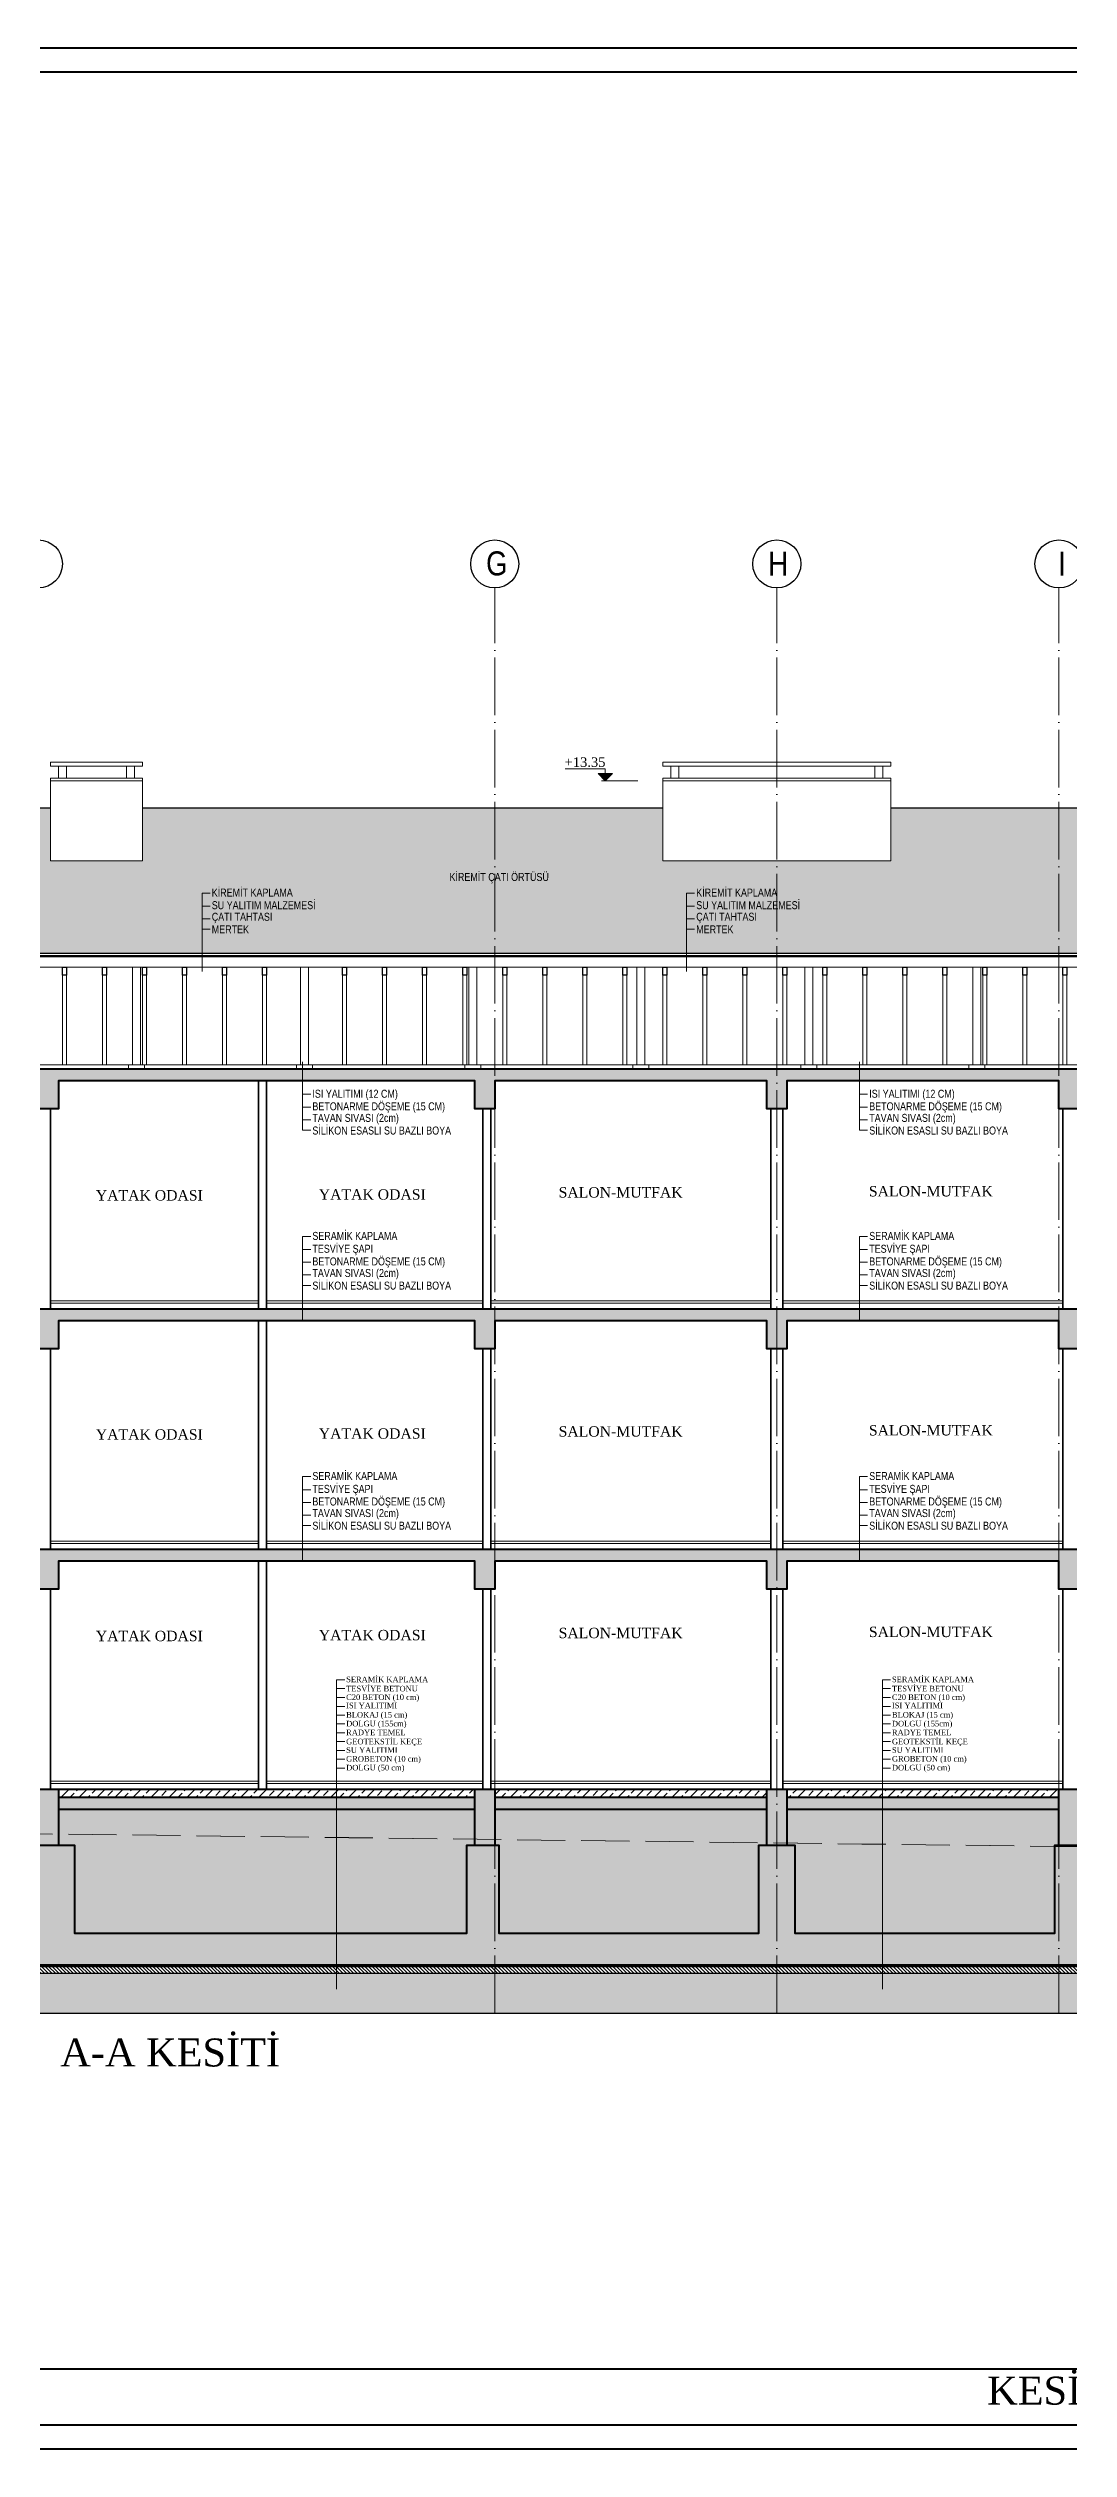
# Model space of a CAD drawing. Header units: millimetres. Extents: x 11587 to 81192, y -36083 to -25300.
# Drawn here: x 51434 to 52709, y -28300 to -25300 of the extents above; entities that cross this region are included whole.
import ezdxf

# ---------------------------------------------------------------- set-up
doc = ezdxf.new("R2010")
doc.units = ezdxf.units.MM
doc.linetypes.add('AKS', pattern=[30, 24, -3, 0, -3])
doc.linetypes.add('IZDUSUM1', pattern=[20, 7.5, -5, 7.5, 0])
for name, color, linetype, lineweight in [('rtm-aks balon', 20, 'Continuous', 25), ('rtm-aks balon yazı', 7, 'Continuous', 20), ('rtm-aks yeni', 7, 'AKS', 20), ('rtm-antet yazı-03', 233, 'Continuous', 30), ('rtm-antet-02', 140, 'Continuous', 40), ('rtm-beton', 102, 'Continuous', 25), ('rtm-cephe-03', 241, 'Continuous', 30), ('rtm-cephe-04', 33, 'Continuous', 25), ('rtm-duv tugla', 22, 'Continuous', 35), ('rtm-izdusum-üst kalın', 211, 'IZDUSUM1', 15), ('rtm-kesit katmanı-04', 33, 'Continuous', 25), ('rtm-kesit katmanı-05', 153, 'Continuous', 20), ('rtm-kesit katmanı-06', 136, 'Continuous', 15), ('rtm-kesit katmanı-07', 244, 'Continuous', 9), ('rtm-kplm dos-seramik', 13, 'Continuous', 9), ('rtm-mhl-yazı-adı', 150, 'Continuous', 30), ('rtm-mhl-yazı-malzeme', 253, 'Continuous', 13), ('rtm-olcu-iç 01', 7, 'Continuous', 20), ('rtm-sembol kot yazı', 7, 'Continuous', 20), ('rtm-sembol malzeme cizgisi', 242, 'Continuous', 20), ('rtm-symbol lvl', 242, 'Continuous', 20), ('rtm-tarama-betonarme', 51, 'Continuous', 15), ('rtm-tarama-cakil', 8, 'Continuous', 5), ('rtm-tas_betonarme', 50, 'Continuous', 40)]:
    doc.layers.add(name, color=color, linetype=linetype, lineweight=lineweight)
doc.layers.add('Tarama', color=7, linetype='Continuous')
doc.styles.add('A', font='times.ttf', dxfattribs={"height": 20})
doc.styles.add('AKSYAZI', font='ARIALN.TTF')
doc.styles.add('ARIAL', font='times.ttf')
doc.styles.get("Standard").update_dxf_attribs({"font": 'arial.ttf'})
doc.styles.add('VAZ-OLCU', font='times.ttf', dxfattribs={"height": 60})
pattern_1 = [(45, (63294.627, 13305.797), (-11.22532, 11.22532), []), (45, (63305.852, 13305.797), (-11.22532, 11.22532), [7.9375, -3.96875])]
pattern_2 = [(45, (16867.01, -6996.657), (-11.22532, 11.22532), []), (45, (16878.235, -6996.657), (-11.22532, 11.22532), [7.9375, -3.96875])]

msp = doc.modelspace()

# ---------------------------------------------------------------- hatches: boundary and pattern name
at = {"layer": 'rtm-cephe-04'}
h = msp.add_hatch(dxfattribs=at)
h.set_pattern_fill('AR-RSHKE', color=256, scale=0.15, style=0)
h.set_pattern_definition([(0, (6000, -2946.85), (97.155, 45.72), [22.86, -19.05, 26.67, -11.43, 34.29, -15.24]), (0, (6022.86, -2944.947), (97.155, 45.72), [19.05, -72.39, 15.24, -22.86]), (0, (6068.58, -2949.71), (97.155, 45.72), [11.43, -118.11]), (90, (6000, -2946.852), (-32.385, 45.72), [43.815, -139.065]), (90, (6022.86, -2946.852), (-32.385, 45.72), [42.8625, -140.0175]), (90, (6041.91, -2946.852), (-32.385, 45.72), [40.005, -142.875]), (90, (6068.58, -2949.71), (-32.385, 45.72), [43.815, -139.065]), (90, (6080.01, -2949.71), (-32.385, 45.72), [43.815, -139.065]), (90, (6114.3, -2946.852), (-32.385, 45.72), [41.91, -140.97])])
h.paths.add_polyline_path([(50289.09, -26249.14), (50289.09, -26315.03), (50209.09, -26315.03), (50209.09, -26249.14), (50071.59, -26249.14), (49616.97, -26430.99), (53891.22, -26430.99), (53436.59, -26249.14), (53299.09, -26249.14), (53299.09, -26315.03), (53219.09, -26315.03), (53219.09, -26249.14), (52486.59, -26249.14), (52486.59, -26315.03), (52201.59, -26315.03), (52201.59, -26249.14), (51551.59, -26249.14), (51551.59, -26315.03), (51436.59, -26315.03), (51436.59, -26249.14), (51156.59, -26249.14), (51156.59, -26315.03), (51016.59, -26315.03), (51016.59, -26249.14)])
at = {"layer": 'rtm-olcu-iç 01'}
h = msp.add_hatch(dxfattribs=at)
h.set_pattern_fill('AR-CONC', color=256, scale=0.2, style=0)
h.set_pattern_definition([(50, (-427787.035, -4533345.17), (36.4369338, -3.1878171), [3.81, -41.91]), (355, (-427787.035, -4533345.17), (-7.0486843, 38.21136905), [3.048, -33.52811683]), (100.4514447, (-427783.998, -4533345.435), (29.38824942, 35.02355038), [3.23800176, -35.61804892]), (46.1842, (-427787.035, -4533335.01), (54.2158082, -8.4084656), [5.715, -62.865]), (96.6355576, (-427782.517, -4533335.71), (47.4808268, 49.4852249), [4.8570046, -53.4271216]), (351.1841512, (-427787.035, -4533335.01), (47.4808268, 49.4852249), [4.5719934, -50.2919464]), (21, (-427781.955, -4533337.55), (30.32287825, -20.45303964), [3.81, -41.91]), (326, (-427781.955, -4533337.55), (12.36040567, 36.83759322), [3.048, -33.528]), (71.451445, (-427779.428, -4533339.254), (42.68328386, 16.38455378), [3.23800176, -35.61798752]), (37.5, (-427787.035, -4533345.17), (0.61772065, 16.911007775), [0, -33.1216, 0, -34.036, 0, -33.655]), (7.5, (-427787.035, -4533345.17), (13.3639325, 20.036114964), [0, -19.4056, 0, -32.3596, 0, -12.827]), (327.5, (-427798.363, -4533345.17), (27.118119033, -1.1457488), [0, -12.7, 0, -39.624, 0, -52.578]), (317.5, (-427803.443, -4533345.17), (29.62583628, 5.08529821), [0, -16.51, 0, -26.3144, 0, -37.338])])
h.paths.add_polyline_path([(49256.59, -27755.03), (54251.62, -27755.03), (54251.62, -27705.03), (49256.59, -27705.03)])
at = {"layer": 'rtm-symbol lvl'}
msp.add_hatch(color=256, dxfattribs=at).paths.add_polyline_path([(52138.63, -26206.19), (52129.79, -26215.03), (52120.95, -26206.19)])
msp.add_hatch(color=256, dxfattribs=at).paths.add_polyline_path([(52138.63, -26206.19), (52129.79, -26215.03), (52120.95, -26206.19)])
at = {"layer": 'rtm-tarama-betonarme', "ltscale": 1.5}
h = msp.add_hatch(dxfattribs=at)
h.set_pattern_fill('ANSI33', color=256, scale=2.5, style=0)
h.set_pattern_definition(pattern_1)
h.paths.add_polyline_path([(51446.59, -26590.03), (51966.59, -26590.03), (51966.59, -26625.03), (51991.59, -26625.03), (51991.59, -26590.03), (52331.59, -26590.03), (52331.59, -26625.03), (52356.59, -26625.03), (52356.59, -26590.03), (52696.59, -26590.03), (52696.59, -26625.03), (52721.59, -26625.03), (52721.59, -26590.03), (53246.59, -26590.03), (53246.59, -26625.03), (53271.59, -26625.03), (53271.59, -26590.03), (53796.59, -26590.03), (53796.59, -26625.03), (53821.59, -26625.03), (53821.59, -26590.03), (54156.59, -26590.03), (54156.59, -26625.03), (54181.59, -26625.03), (54181.59, -26590.03), (54261.59, -26590.03), (54261.59, -26575.03), (49246.59, -26575.03), (49246.59, -26590.03), (49326.59, -26590.03), (49326.59, -26625.03), (49351.59, -26625.03), (49351.59, -26590.03), (49686.59, -26590.03), (49686.59, -26625.03), (49711.59, -26625.03), (49711.59, -26590.03), (50236.59, -26590.03), (50236.59, -26625.03), (50261.59, -26625.03), (50261.59, -26590.03), (50786.59, -26590.03), (50786.59, -26625.03), (50811.59, -26625.03), (50811.59, -26590.03), (51146.59, -26590.03), (51146.59, -26625.03), (51171.59, -26625.03), (51171.59, -26590.03), (51421.59, -26590.03), (51421.59, -26625.03), (51446.59, -26625.03)])
h = msp.add_hatch(dxfattribs=at)
h.set_pattern_fill('ANSI33', color=256, scale=2.5, style=0)
h.set_pattern_definition(pattern_1)
h.paths.add_polyline_path([(52331.59, -26925.03), (52356.59, -26925.03), (52356.59, -26890.03), (52696.59, -26890.03), (52696.59, -26925.03), (52721.59, -26925.03), (52721.59, -26890.03), (53246.59, -26890.03), (53246.59, -26925.03), (53271.59, -26925.03), (53271.59, -26890.03), (53796.59, -26890.03), (53796.59, -26925.03), (53821.59, -26925.03), (53821.59, -26890.03), (54156.59, -26890.03), (54156.59, -26925.03), (54181.59, -26925.03), (54181.59, -26875.03), (51421.59, -26875.03), (51421.59, -26925.03), (51446.59, -26925.03), (51446.59, -26890.03), (51966.59, -26890.03), (51966.59, -26925.03), (51991.59, -26925.03), (51991.59, -26890.03), (52331.59, -26890.03)])
h = msp.add_hatch(dxfattribs=at)
h.set_pattern_fill('ANSI33', color=256, scale=2.5, style=0)
h.set_pattern_definition(pattern_1)
h.paths.add_polyline_path([(52331.59, -27225.03), (52356.59, -27225.03), (52356.59, -27190.03), (52696.59, -27190.03), (52696.59, -27225.03), (52721.59, -27225.03), (52721.59, -27190.03), (53246.59, -27190.03), (53246.59, -27225.03), (53271.59, -27225.03), (53271.59, -27190.03), (53796.59, -27190.03), (53796.59, -27225.03), (53821.59, -27225.03), (53821.59, -27190.03), (54156.59, -27190.03), (54156.59, -27225.03), (54181.59, -27225.03), (54181.59, -27175.03), (51421.59, -27175.03), (51421.59, -27225.03), (51446.59, -27225.03), (51446.59, -27190.03), (51966.59, -27190.03), (51966.59, -27225.03), (51991.59, -27225.03), (51991.59, -27190.03), (52331.59, -27190.03)])
h = msp.add_hatch(dxfattribs=at)
h.set_pattern_fill('ANSI33', color=256, scale=2.5, style=0)
h.set_pattern_definition([(45, (16867.01, -6966.657), (-11.22532, 11.22532), []), (45, (16878.235, -6966.657), (-11.22532, 11.22532), [7.9375, -3.96875])])
h.paths.add_polyline_path([(51446.59, -27475.03), (51421.59, -27475.03), (51421.59, -27545.03), (51446.59, -27545.03)])
h.paths.add_polyline_path([(51966.59, -27545.03), (51991.59, -27545.03), (51991.59, -27475.03), (51966.59, -27475.03)])
h.paths.add_polyline_path([(52331.59, -27545.03), (52356.59, -27545.03), (52356.59, -27475.03), (52331.59, -27475.03)])
h.paths.add_polyline_path([(52696.59, -27545.03), (52721.59, -27545.03), (52721.59, -27475.03), (52696.59, -27475.03)])
h.paths.add_polyline_path([(53271.59, -27475.03), (53246.59, -27475.03), (53246.59, -27545.03), (53271.59, -27545.03)])
h.paths.add_polyline_path([(53821.59, -27475.03), (53796.59, -27475.03), (53796.59, -27545.03), (53821.59, -27545.03)])
h.paths.add_polyline_path([(54181.59, -27475.03), (54156.59, -27475.03), (54156.59, -27545.03), (54181.59, -27545.03)])
h = msp.add_hatch(dxfattribs=at)
h.set_pattern_fill('ANSI33', color=256, scale=2.5, style=0)
h.set_pattern_definition(pattern_2)
h.paths.add_polyline_path([(51991.59, -27475.03), (51991.59, -27485.03), (52331.59, -27485.03), (52331.59, -27475.03)])
h.paths.add_polyline_path([(51966.59, -27485.03), (51966.59, -27475.03), (51446.59, -27475.03), (51446.59, -27485.03)])
h = msp.add_hatch(dxfattribs=at)
h.set_pattern_fill('ANSI33', color=256, scale=2.5, style=0)
h.set_pattern_definition(pattern_2)
h.paths.add_polyline_path([(53246.59, -27485.03), (53246.59, -27475.03), (52721.59, -27475.03), (52721.59, -27485.03)])
h.paths.add_polyline_path([(52696.59, -27485.03), (52696.59, -27475.03), (52356.59, -27475.03), (52356.59, -27485.03)])
h = msp.add_hatch(dxfattribs=at)
h.set_pattern_fill('ANSI33', color=256, scale=2.5, style=0)
h.set_pattern_definition(pattern_1)
h.paths.add_polyline_path([(51421.59, -27655.03), (51171.59, -27655.03), (51171.59, -27545.03), (51126.59, -27545.03), (51126.59, -27655.03), (50816.59, -27655.03), (50816.59, -27545.03), (50776.59, -27545.03), (50776.59, -27655.03), (50269.09, -27655.03), (50269.09, -27545.03), (50229.09, -27545.03), (50229.09, -27655.03), (49731.59, -27655.03), (49731.59, -27545.03), (49686.59, -27545.03), (49686.59, -27655.03), (49371.59, -27655.03), (49371.59, -27545.03), (49326.59, -27545.03), (49326.59, -27655.03), (49296.59, -27655.03), (49296.59, -27695.03), (54211.59, -27695.03), (54211.59, -27655.03), (54181.59, -27655.03), (54181.59, -27545.03), (54136.59, -27545.03), (54136.59, -27655.03), (53821.59, -27655.03), (53821.59, -27545.03), (53776.59, -27545.03), (53776.59, -27655.03), (53279.09, -27655.03), (53279.09, -27545.03), (53239.09, -27545.03), (53239.09, -27655.03), (52731.59, -27655.03), (52731.59, -27545.03), (52691.59, -27545.03), (52691.59, -27655.03), (52366.59, -27655.03), (52366.59, -27545.03), (52321.59, -27545.03), (52321.59, -27655.03), (51996.59, -27655.03), (51996.59, -27545.03), (51956.59, -27545.03), (51956.59, -27655.03), (51466.59, -27655.03), (51466.59, -27545.03), (51421.59, -27545.03)])
at = {"layer": 'rtm-tarama-cakil'}
h = msp.add_hatch(dxfattribs=at)
h.set_pattern_fill('AR-CONC', color=256, scale=0.1, style=0)
h.set_pattern_definition([(50, (16867.01, -6996.657), (18.218467, -1.5939086), [1.905, -20.955]), (355, (16867.01, -6996.657), (-3.524342, 19.1056845), [1.524, -16.7640584]), (100.451445, (16868.528, -6996.79), (14.694125, 17.511775), [1.619001, -17.8090245]), (46.1842, (16867.01, -6991.577), (27.107904, -4.204233), [2.8575, -31.4325]), (96.63556, (16869.27, -6991.927), (23.740413, 24.742612), [2.428502, -26.71356]), (351.18415, (16867.01, -6991.577), (23.740413, 24.742612), [2.285997, -25.145973]), (21, (16869.55, -6992.847), (15.161439, -10.22652), [1.905, -20.955]), (326, (16869.55, -6992.847), (6.180203, 18.418797), [1.524, -16.764]), (71.451445, (16870.814, -6993.699), (21.341642, 8.192277), [1.619001, -17.808994]), (37.5, (16867.01, -6996.6566), (0.3088603, 8.4555039), [0, -16.5608, 0, -17.018, 0, -16.8275]), (7.5, (16867.01, -6996.657), (6.6819663, 10.0180575), [0, -9.7028, 0, -16.1798, 0, -6.4135]), (327.5, (16861.346, -6996.6566), (13.5590595, -0.5728744), [0, -6.35, 0, -19.812, 0, -26.289]), (317.5, (16858.806, -6996.657), (14.812918, 2.542649), [0, -8.255, 0, -13.1572, 0, -18.669])])
h.paths.add_polyline_path([(51966.59, -27500.03), (51966.59, -27485.03), (51446.59, -27485.03), (51446.59, -27500.03)])
h.paths.add_polyline_path([(52331.59, -27500.03), (52331.59, -27485.03), (51991.59, -27485.03), (51991.59, -27500.03)])
h.paths.add_polyline_path([(52356.59, -27485.03), (52356.59, -27500.03), (52696.59, -27500.03), (52696.59, -27485.03)])
h.paths.add_polyline_path([(53246.59, -27500.03), (53246.59, -27485.03), (52721.59, -27485.03), (52721.59, -27500.03)])
h.paths.add_polyline_path([(53796.59, -27500.03), (53796.59, -27485.03), (53271.59, -27485.03), (53271.59, -27500.03)])
h.paths.add_polyline_path([(54156.59, -27500.03), (54156.59, -27485.03), (53821.59, -27485.03), (53821.59, -27500.03)])
h = msp.add_hatch(dxfattribs=at)
h.set_pattern_fill('HEX', color=256, scale=2, style=0)
h.set_pattern_definition([(0, (16867.01, -6996.657), (0, 10.9985226), [6.35, -12.7]), (120, (16867.01, -6996.657), (-9.525, -5.4992613), [6.35, -12.7]), (60, (16873.36, -6996.657), (-9.525, 5.4992613), [6.35, -12.7])])
h.paths.add_polyline_path([(51446.59, -27500.03), (51446.59, -27545.03), (51466.59, -27545.03), (51466.59, -27655.03), (51956.59, -27655.03), (51956.59, -27545.03), (51966.59, -27545.03), (51966.59, -27500.03)])
h.paths.add_polyline_path([(51991.59, -27500.03), (51991.59, -27545.03), (51996.59, -27545.03), (51996.59, -27655.03), (52321.59, -27655.03), (52321.59, -27545.03), (52331.59, -27545.03), (52331.59, -27500.03)])
h.paths.add_polyline_path([(52691.59, -27655.03), (52691.59, -27545.03), (52696.59, -27545.03), (52696.59, -27500.03), (52356.59, -27500.03), (52356.59, -27545.03), (52366.59, -27545.03), (52366.59, -27655.03)])
h.paths.add_polyline_path([(53239.09, -27655.03), (53239.09, -27545.03), (53246.59, -27545.03), (53246.59, -27500.03), (52721.59, -27500.03), (52721.59, -27545.03), (52731.59, -27545.03), (52731.59, -27655.03)])
h.paths.add_polyline_path([(53271.59, -27500.03), (53271.59, -27545.03), (53279.09, -27545.03), (53279.09, -27655.03), (53776.59, -27655.03), (53776.59, -27545.03), (53796.59, -27545.03), (53796.59, -27500.03)])
h.paths.add_polyline_path([(54136.59, -27655.03), (54136.59, -27545.03), (54156.59, -27545.03), (54156.59, -27500.03), (53821.59, -27500.03), (53821.59, -27545.03), (53821.59, -27655.03)])
at = {"layer": 'Tarama'}
h = msp.add_hatch(dxfattribs=at)
h.set_pattern_fill('ANSI31', color=256, angle=90, style=0)
h.set_pattern_definition([(135, (-503844.1515, -4541602.1407), (-2.2450640303, -2.2450640303), [])])
h.paths.add_polyline_path([(49256.59, -27697.03), (49256.59, -27705.03), (54251.6, -27705.03), (54251.6, -27697.03)])

# ---------------------------------------------------------------- linework, layer by layer
at = {"layer": 'rtm-aks balon'}
for centre in [(51421.59, -25944.16), (51991.59, -25944.16), (52344.09, -25944.16), (52696.59, -25944.16)]:
    msp.add_circle(centre, 30, dxfattribs=at)
at = {"layer": 'rtm-aks yeni', "ltscale": 3}
for p, q in [((51991.59, -27755.03), (51991.59, -25974.16)), ((52344.09, -27755.03), (52344.09, -25974.16)), ((52696.59, -27755.03), (52696.59, -25974.16))]:
    msp.add_line(p, q, dxfattribs=at)
at = {"layer": 'rtm-antet-02'}
for points in [[(48726.59, -25299.55), (48726.59, -28299.55), (57226.59, -28299.55), (57226.59, -25299.55), (48726.59, -25299.55)], [(48756.59, -28199.55), (57196.59, -28199.55)]]:
    msp.add_lwpolyline(points, dxfattribs=at)
msp.add_lwpolyline([(48756.59, -25329.55), (48756.59, -28269.55), (57196.59, -28269.55), (57196.59, -25329.55)], close=True, dxfattribs=at)
at = {"layer": 'rtm-beton'}
msp.add_line((54251.6, -27697.03), (49256.59, -27697.03), dxfattribs=at)
for points in [[(49256.59, -27697.03), (49256.59, -27755.03), (54251.62, -27755.03), (54251.6, -27705.03)], [(49256.59, -27705.03), (54251.6, -27705.03)]]:
    msp.add_lwpolyline(points, dxfattribs=at)
at = {"layer": 'rtm-cephe-03'}
for points in [[(51156.59, -26249.14), (51436.59, -26249.14)], [(51551.59, -26249.14), (52201.59, -26249.14)], [(52486.59, -26249.14), (53219.09, -26249.14)]]:
    msp.add_lwpolyline(points, dxfattribs=at)
at = {"layer": 'rtm-duv tugla'}
for points in [[(51696.59, -26590.03), (51696.59, -26875.03)], [(51706.59, -26590.03), (51706.59, -26875.03)], [(51436.59, -26625.03), (51436.59, -26875.03)], [(51976.59, -26625.03), (51976.59, -26875.03)], [(51986.59, -26625.03), (51986.59, -26875.03)], [(52336.59, -26625.03), (52336.59, -26875.03)], [(52351.59, -26625.03), (52351.59, -26875.03)], [(52701.59, -26625.03), (52701.59, -26875.03)], [(51696.59, -26890.03), (51696.59, -27175.03)], [(51706.59, -26890.03), (51706.59, -27175.03)], [(51436.59, -26925.03), (51436.59, -27175.03)], [(51976.59, -26925.03), (51976.59, -27175.03)], [(51986.59, -26925.03), (51986.59, -27175.03)], [(52336.59, -26925.03), (52336.59, -27175.03)], [(52351.59, -26925.03), (52351.59, -27175.03)], [(52701.59, -26925.03), (52701.59, -27175.03)], [(51696.59, -27190.03), (51696.59, -27475.03)], [(51706.59, -27190.03), (51706.59, -27475.03)], [(51436.59, -27225.03), (51436.59, -27475.03)], [(51976.59, -27225.03), (51976.59, -27475.03)], [(51986.59, -27225.03), (51986.59, -27475.03)], [(52336.59, -27225.03), (52336.59, -27475.03)], [(52351.59, -27225.03), (52351.59, -27475.03)], [(52701.59, -27225.03), (52701.59, -27475.03)]]:
    msp.add_lwpolyline(points, dxfattribs=at)
at = {"layer": 'rtm-izdusum-üst kalın', "ltscale": 4}
msp.add_lwpolyline([(49326.59, -27505.03), (54181.59, -27565.03)], dxfattribs=at)
at = {"layer": 'rtm-kesit katmanı-04'}
for points in [[(53904, -26433.99), (49604.19, -26433.99)], [(53901.88, -26430.99), (49606.31, -26430.99)], [(51451.59, -26448.03), (51456.59, -26448.03), (51456.59, -26458.03), (51451.59, -26458.03), (51451.59, -26448.03)], [(51501.59, -26448.03), (51506.59, -26448.03), (51506.59, -26458.03), (51501.59, -26458.03), (51501.59, -26448.03)], [(51551.59, -26448.03), (51556.59, -26448.03), (51556.59, -26458.03), (51551.59, -26458.03), (51551.59, -26448.03)], [(51601.59, -26448.03), (51606.59, -26448.03), (51606.59, -26458.03), (51601.59, -26458.03), (51601.59, -26448.03)], [(51651.59, -26448.03), (51656.59, -26448.03), (51656.59, -26458.03), (51651.59, -26458.03), (51651.59, -26448.03)], [(51701.59, -26448.03), (51706.59, -26448.03), (51706.59, -26458.03), (51701.59, -26458.03), (51701.59, -26448.03)], [(51801.59, -26448.03), (51806.59, -26448.03), (51806.59, -26458.03), (51801.59, -26458.03), (51801.59, -26448.03)], [(51851.59, -26448.03), (51856.59, -26448.03), (51856.59, -26458.03), (51851.59, -26458.03), (51851.59, -26448.03)], [(51901.59, -26448.03), (51906.59, -26448.03), (51906.59, -26458.03), (51901.59, -26458.03), (51901.59, -26448.03)], [(51951.59, -26448.03), (51956.59, -26448.03), (51956.59, -26458.03), (51951.59, -26458.03), (51951.59, -26448.03)], [(52001.59, -26448.03), (52006.59, -26448.03), (52006.59, -26458.03), (52001.59, -26458.03), (52001.59, -26448.03)], [(52051.59, -26448.03), (52056.59, -26448.03), (52056.59, -26458.03), (52051.59, -26458.03), (52051.59, -26448.03)], [(52101.59, -26448.03), (52106.59, -26448.03), (52106.59, -26458.03), (52101.59, -26458.03), (52101.59, -26448.03)], [(52151.59, -26448.03), (52156.59, -26448.03), (52156.59, -26458.03), (52151.59, -26458.03), (52151.59, -26448.03)], [(52201.59, -26448.03), (52206.59, -26448.03), (52206.59, -26458.03), (52201.59, -26458.03), (52201.59, -26448.03)], [(52251.59, -26448.03), (52256.59, -26448.03), (52256.59, -26458.03), (52251.59, -26458.03), (52251.59, -26448.03)], [(52301.59, -26448.03), (52306.59, -26448.03), (52306.59, -26458.03), (52301.59, -26458.03), (52301.59, -26448.03)], [(52351.59, -26448.03), (52356.59, -26448.03), (52356.59, -26458.03), (52351.59, -26458.03), (52351.59, -26448.03)], [(52401.59, -26448.03), (52406.59, -26448.03), (52406.59, -26458.03), (52401.59, -26458.03), (52401.59, -26448.03)], [(52451.59, -26448.03), (52456.59, -26448.03), (52456.59, -26458.03), (52451.59, -26458.03), (52451.59, -26448.03)], [(52501.59, -26448.03), (52506.59, -26448.03), (52506.59, -26458.03), (52501.59, -26458.03), (52501.59, -26448.03)], [(52551.59, -26448.03), (52556.59, -26448.03), (52556.59, -26458.03), (52551.59, -26458.03), (52551.59, -26448.03)], [(52601.59, -26448.03), (52606.59, -26448.03), (52606.59, -26458.03), (52601.59, -26458.03), (52601.59, -26448.03)], [(52651.59, -26448.03), (52656.59, -26448.03), (52656.59, -26458.03), (52651.59, -26458.03), (52651.59, -26448.03)], [(52701.59, -26448.03), (52706.59, -26448.03), (52706.59, -26458.03), (52701.59, -26458.03), (52701.59, -26448.03)]]:
    msp.add_lwpolyline(points, dxfattribs=at)
at = {"layer": 'rtm-kesit katmanı-05'}
for p, q in [((51539.09, -26570.03), (51539.09, -26448.03)), ((51549.09, -26570.03), (51549.09, -26448.03)), ((51749.09, -26570.03), (51749.09, -26448.03)), ((51759.09, -26570.03), (51759.09, -26448.03)), ((51959.09, -26570.03), (51959.09, -26448.03)), ((51969.09, -26570.03), (51969.09, -26448.03)), ((52169.09, -26570.03), (52169.09, -26448.03)), ((52179.09, -26570.03), (52179.09, -26448.03)), ((52379.09, -26570.03), (52379.09, -26448.03)), ((52389.09, -26570.03), (52389.09, -26448.03)), ((52589.09, -26570.03), (52589.09, -26448.03)), ((52599.09, -26570.03), (52599.09, -26448.03))]:
    msp.add_line(p, q, dxfattribs=at)
for points in [[(51436.59, -26192.03), (51551.59, -26192.03)], [(51436.59, -26197.03), (51436.59, -26192.03)], [(51436.59, -26197.03), (51551.59, -26197.03)], [(51436.59, -26212.03), (51436.59, -26315.03)], [(51551.59, -26212.03), (51436.59, -26212.03)], [(51551.59, -26215.03), (51436.59, -26215.03)], [(51446.59, -26212.03), (51446.59, -26197.03)], [(51456.59, -26212.03), (51456.59, -26197.03)], [(51531.59, -26212.03), (51531.59, -26197.03)], [(51541.59, -26212.03), (51541.59, -26197.03)], [(51551.59, -26197.03), (51551.59, -26192.03)], [(51551.59, -26212.03), (51551.59, -26315.03)], [(52201.59, -26192.03), (52486.59, -26192.03)], [(52201.59, -26197.03), (52201.59, -26192.03)], [(52201.59, -26197.03), (52486.59, -26197.03)], [(52201.59, -26212.03), (52201.59, -26315.03)], [(52486.59, -26212.03), (52201.59, -26212.03)], [(52486.59, -26215.03), (52201.59, -26215.03)], [(52211.59, -26212.03), (52211.59, -26197.03)], [(52221.59, -26212.03), (52221.59, -26197.03)], [(52466.59, -26212.03), (52466.59, -26197.03)], [(52476.59, -26212.03), (52476.59, -26197.03)], [(52486.59, -26197.03), (52486.59, -26192.03)], [(52486.59, -26212.03), (52486.59, -26315.03)], [(51436.59, -26315.03), (51551.59, -26315.03)], [(52486.59, -26315.03), (52201.59, -26315.03)], [(53904.09, -26448.03), (49604.09, -26448.03)], [(53898.94, -26435.2), (49609.25, -26435.2)], [(51534.09, -26575.03), (51534.09, -26570.03), (51554.09, -26570.03), (51554.09, -26575.03)], [(51534.09, -26575.03), (51534.09, -26570.03), (51554.09, -26570.03), (51554.09, -26575.03)], [(51744.09, -26575.03), (51744.09, -26570.03), (51764.09, -26570.03), (51764.09, -26575.03)], [(51744.09, -26575.03), (51744.09, -26570.03), (51764.09, -26570.03), (51764.09, -26575.03)], [(51954.09, -26575.03), (51954.09, -26570.03), (51974.09, -26570.03), (51974.09, -26575.03)], [(51954.09, -26575.03), (51954.09, -26570.03), (51974.09, -26570.03), (51974.09, -26575.03)], [(52164.09, -26575.03), (52164.09, -26570.03), (52184.09, -26570.03), (52184.09, -26575.03)], [(52164.09, -26575.03), (52164.09, -26570.03), (52184.09, -26570.03), (52184.09, -26575.03)], [(52374.09, -26575.03), (52374.09, -26570.03), (52394.09, -26570.03), (52394.09, -26575.03)], [(52374.09, -26575.03), (52374.09, -26570.03), (52394.09, -26570.03), (52394.09, -26575.03)], [(52584.09, -26575.03), (52584.09, -26570.03), (52604.09, -26570.03), (52604.09, -26575.03)], [(52584.09, -26575.03), (52584.09, -26570.03), (52604.09, -26570.03), (52604.09, -26575.03)]]:
    msp.add_lwpolyline(points, dxfattribs=at)
at = {"layer": 'rtm-kesit katmanı-06'}
msp.add_lwpolyline([(49347.05, -26570.03), (54161.14, -26570.03)], dxfattribs=at)
at = {"layer": 'rtm-kesit katmanı-07', "ltscale": 2}
for points in [[(51451.59, -26458.03), (51451.59, -26570.03)], [(51456.59, -26458.03), (51456.59, -26570.03)], [(51501.59, -26458.03), (51501.59, -26570.03)], [(51506.59, -26458.03), (51506.59, -26570.03)], [(51551.59, -26458.03), (51551.59, -26570.03)], [(51556.59, -26458.03), (51556.59, -26570.03)], [(51601.59, -26458.03), (51601.59, -26570.03)], [(51606.59, -26458.03), (51606.59, -26570.03)], [(51651.59, -26458.03), (51651.59, -26570.03)], [(51656.59, -26458.03), (51656.59, -26570.03)], [(51701.59, -26458.03), (51701.59, -26570.03)], [(51706.59, -26458.03), (51706.59, -26570.03)], [(51801.59, -26458.03), (51801.59, -26570.03)], [(51806.59, -26458.03), (51806.59, -26570.03)], [(51851.59, -26458.03), (51851.59, -26570.03)], [(51856.59, -26458.03), (51856.59, -26570.03)], [(51901.59, -26458.03), (51901.59, -26570.03)], [(51906.59, -26458.03), (51906.59, -26570.03)], [(51951.59, -26458.03), (51951.59, -26570.03)], [(51956.59, -26458.03), (51956.59, -26570.03)], [(52001.59, -26458.03), (52001.59, -26570.03)], [(52006.59, -26458.03), (52006.59, -26570.03)], [(52051.59, -26458.03), (52051.59, -26570.03)], [(52056.59, -26458.03), (52056.59, -26570.03)], [(52101.59, -26458.03), (52101.59, -26570.03)], [(52106.59, -26458.03), (52106.59, -26570.03)], [(52151.59, -26458.03), (52151.59, -26570.03)], [(52156.59, -26458.03), (52156.59, -26570.03)], [(52201.59, -26458.03), (52201.59, -26570.03)], [(52206.59, -26458.03), (52206.59, -26570.03)], [(52251.59, -26458.03), (52251.59, -26570.03)], [(52256.59, -26458.03), (52256.59, -26570.03)], [(52301.59, -26458.03), (52301.59, -26570.03)], [(52306.59, -26458.03), (52306.59, -26570.03)], [(52351.59, -26458.03), (52351.59, -26570.03)], [(52356.59, -26458.03), (52356.59, -26570.03)], [(52401.59, -26458.03), (52401.59, -26570.03)], [(52406.59, -26458.03), (52406.59, -26570.03)], [(52451.59, -26458.03), (52451.59, -26570.03)], [(52456.59, -26458.03), (52456.59, -26570.03)], [(52501.59, -26458.03), (52501.59, -26570.03)], [(52506.59, -26458.03), (52506.59, -26570.03)], [(52551.59, -26458.03), (52551.59, -26570.03)], [(52556.59, -26458.03), (52556.59, -26570.03)], [(52601.59, -26458.03), (52601.59, -26570.03)], [(52606.59, -26458.03), (52606.59, -26570.03)], [(52651.59, -26458.03), (52651.59, -26570.03)], [(52656.59, -26458.03), (52656.59, -26570.03)], [(52701.59, -26458.03), (52701.59, -26570.03)], [(52706.59, -26458.03), (52706.59, -26570.03)]]:
    msp.add_lwpolyline(points, dxfattribs=at)
at = {"layer": 'rtm-kplm dos-seramik'}
for points in [[(51696.59, -26865.03), (51436.59, -26865.03)], [(51696.59, -26868.03), (51436.59, -26868.03)], [(51976.59, -26865.03), (51706.59, -26865.03)], [(51976.59, -26868.03), (51706.59, -26868.03)], [(52336.59, -26865.03), (51986.59, -26865.03)], [(52336.59, -26868.03), (51986.59, -26868.03)], [(52701.59, -26865.03), (52351.59, -26865.03)], [(52701.59, -26868.03), (52351.59, -26868.03)], [(51696.59, -27165.03), (51436.59, -27165.03)], [(51696.59, -27168.03), (51436.59, -27168.03)], [(51976.59, -27165.03), (51706.59, -27165.03)], [(51976.59, -27168.03), (51706.59, -27168.03)], [(52336.59, -27165.03), (51986.59, -27165.03)], [(52336.59, -27168.03), (51986.59, -27168.03)], [(52701.59, -27165.03), (52351.59, -27165.03)], [(52701.59, -27168.03), (52351.59, -27168.03)], [(51696.59, -27465.03), (51436.59, -27465.03)], [(51696.59, -27468.03), (51436.59, -27468.03)], [(51976.59, -27465.03), (51706.59, -27465.03)], [(51976.59, -27468.03), (51706.59, -27468.03)], [(52336.59, -27465.03), (51986.59, -27465.03)], [(52336.59, -27468.03), (51986.59, -27468.03)], [(52701.59, -27465.03), (52351.59, -27465.03)], [(52701.59, -27468.03), (52351.59, -27468.03)]]:
    msp.add_lwpolyline(points, dxfattribs=at)
at = {"layer": 'rtm-sembol malzeme cizgisi'}
for p, q in [((51636.01, -26355.54), (51625.94, -26355.54)), ((52241.3, -26355.54), (52231.24, -26355.54)), ((51636.01, -26371.67), (51625.94, -26371.67)), ((51636.01, -26387.47), (51625.94, -26387.47)), ((52241.3, -26371.67), (52231.24, -26371.67)), ((52241.3, -26387.47), (52231.24, -26387.47)), ((51636.01, -26400.55), (51625.94, -26400.55)), ((52241.3, -26400.55), (52231.24, -26400.55)), ((51761.74, -26606.86), (51751.67, -26606.86)), ((52457.46, -26606.86), (52447.39, -26606.86)), ((51761.74, -26623), (51751.67, -26623)), ((51761.74, -26638.79), (51751.67, -26638.79)), ((52457.46, -26623), (52447.39, -26623)), ((52457.46, -26638.79), (52447.39, -26638.79)), ((51761.74, -26651.87), (51751.67, -26651.87)), ((52457.46, -26651.87), (52447.39, -26651.87)), ((51761.74, -26784.5), (51751.67, -26784.5)), ((52457.46, -26784.5), (52447.39, -26784.5)), ((51761.74, -26800.98), (51751.67, -26800.98)), ((51761.74, -26816.77), (51751.67, -26816.77)), ((52457.46, -26800.98), (52447.39, -26800.98)), ((52457.46, -26816.77), (52447.39, -26816.77)), ((51761.74, -26832.57), (51751.67, -26832.57)), ((51761.74, -26845.65), (51751.67, -26845.65)), ((52457.46, -26832.57), (52447.39, -26832.57)), ((52457.46, -26845.65), (52447.39, -26845.65)), ((51761.74, -27084.5), (51751.67, -27084.5)), ((52457.46, -27084.5), (52447.39, -27084.5)), ((51761.74, -27100.98), (51751.67, -27100.98)), ((51761.74, -27116.77), (51751.67, -27116.77)), ((52457.46, -27100.98), (52447.39, -27100.98)), ((52457.46, -27116.77), (52447.39, -27116.77)), ((51761.74, -27132.57), (51751.67, -27132.57)), ((51761.74, -27145.65), (51751.67, -27145.65)), ((52457.46, -27132.57), (52447.39, -27132.57)), ((52457.46, -27145.65), (52447.39, -27145.65)), ((51794.04, -27725.06), (51794.04, -27338.43)), ((51794.04, -27338.43), (51804.23, -27338.43)), ((51794.04, -27349.43), (51804.23, -27349.43)), ((52475.94, -27725.06), (52475.94, -27338.43)), ((52475.94, -27338.43), (52486.13, -27338.43)), ((52475.94, -27349.43), (52486.13, -27349.43)), ((51794.04, -27360.68), (51804.23, -27360.68)), ((51794.04, -27371.68), (51804.23, -27371.68)), ((51794.04, -27382.68), (51804.23, -27382.68)), ((52475.94, -27360.68), (52486.13, -27360.68)), ((52475.94, -27371.68), (52486.13, -27371.68)), ((52475.94, -27382.68), (52486.13, -27382.68)), ((51794.04, -27393.68), (51804.23, -27393.68)), ((51794.04, -27404.68), (51804.23, -27404.68)), ((51794.04, -27415.68), (51804.23, -27415.68)), ((52475.94, -27393.68), (52486.13, -27393.68)), ((52475.94, -27404.68), (52486.13, -27404.68)), ((52475.94, -27415.68), (52486.13, -27415.68)), ((51794.04, -27426.68), (51804.23, -27426.68)), ((51794.04, -27437.68), (51804.23, -27437.68)), ((51794.04, -27448.68), (51804.23, -27448.68)), ((52475.94, -27426.68), (52486.13, -27426.68)), ((52475.94, -27437.68), (52486.13, -27437.68)), ((52475.94, -27448.68), (52486.13, -27448.68))]:
    msp.add_line(p, q, dxfattribs=at)
for points in [[(51625.94, -26453.32), (51625.94, -26355.54)], [(52231.24, -26453.32), (52231.24, -26355.54)], [(51751.67, -26651.87), (51751.67, -26566.34)], [(52447.39, -26651.87), (52447.39, -26566.34)], [(51751.67, -26890.03), (51751.67, -26784.5)], [(52447.39, -26890.03), (52447.39, -26784.5)], [(51751.67, -27190.03), (51751.67, -27084.5)], [(52447.39, -27190.03), (52447.39, -27084.5)]]:
    msp.add_lwpolyline(points, dxfattribs=at)
at = {"layer": 'rtm-symbol lvl'}
msp.add_line((52170.63, -26215.03), (52124.83, -26215.03), dxfattribs=at)
msp.add_lwpolyline([(52079.79, -26200.03), (52129.79, -26200.03), (52129.79, -26215.03)], dxfattribs=at)
msp.add_lwpolyline([(52138.63, -26206.19), (52129.79, -26215.03), (52120.95, -26206.19)], close=True, dxfattribs=at)
msp.add_lwpolyline([(52138.63, -26206.19), (52129.79, -26215.03), (52120.95, -26206.19)], close=True, dxfattribs=at)
at = {"layer": 'rtm-tas_betonarme'}
for points in [[(49246.59, -26575.03), (54261.59, -26575.03)], [(52721.59, -26625.03), (52696.59, -26625.03), (52696.59, -26590.03), (52356.59, -26590.03), (52356.59, -26625.03), (52331.59, -26625.03), (52331.59, -26590.03), (51991.59, -26590.03), (51991.59, -26625.03), (51966.59, -26625.03), (51966.59, -26590.03), (51446.59, -26590.03), (51446.59, -26625.03), (51421.59, -26625.03)], [(51421.59, -26875.03), (54181.59, -26875.03)], [(52721.59, -26925.03), (52696.59, -26925.03), (52696.59, -26890.03), (52356.59, -26890.03), (52356.59, -26925.03), (52331.59, -26925.03), (52331.59, -26890.03), (51991.59, -26890.03), (51991.59, -26925.03), (51966.59, -26925.03), (51966.59, -26890.03), (51446.59, -26890.03), (51446.59, -26925.03), (51421.59, -26925.03)], [(51421.59, -27175.03), (54181.59, -27175.03)], [(52721.59, -27225.03), (52696.59, -27225.03), (52696.59, -27190.03), (52356.59, -27190.03), (52356.59, -27225.03), (52331.59, -27225.03), (52331.59, -27190.03), (51991.59, -27190.03), (51991.59, -27225.03), (51966.59, -27225.03), (51966.59, -27190.03), (51446.59, -27190.03), (51446.59, -27225.03), (51421.59, -27225.03)], [(51421.59, -27545.03), (51421.59, -27475.03), (51446.59, -27475.03), (51446.59, -27545.03)], [(51446.59, -27475.03), (51966.59, -27475.03)], [(51966.59, -27545.03), (51966.59, -27475.03), (51991.59, -27475.03), (51991.59, -27545.03)], [(51991.59, -27475.03), (52331.59, -27475.03)], [(52331.59, -27545.03), (52331.59, -27475.03), (52356.59, -27475.03), (52356.59, -27545.03)], [(52356.59, -27475.03), (52696.59, -27475.03)], [(52696.59, -27545.03), (52696.59, -27475.03), (52721.59, -27475.03), (52721.59, -27545.03)], [(51446.59, -27485.03), (51966.59, -27485.03)], [(51446.59, -27500.03), (51966.59, -27500.03)], [(51991.59, -27485.03), (52331.59, -27485.03)], [(51991.59, -27500.03), (52331.59, -27500.03)], [(52356.59, -27485.03), (52696.59, -27485.03)], [(52356.59, -27500.03), (52696.59, -27500.03)], [(51421.59, -27545.03), (51466.59, -27545.03), (51466.59, -27655.03), (51956.59, -27655.03), (51956.59, -27545.03), (51996.59, -27545.03), (51996.59, -27655.03), (52321.59, -27655.03), (52321.59, -27545.03), (52366.59, -27545.03), (52366.59, -27655.03), (52691.59, -27655.03), (52691.59, -27545.03), (52731.59, -27545.03)], [(54181.59, -27655.03), (54211.59, -27655.03), (54211.59, -27695.03), (49296.59, -27695.03)]]:
    msp.add_lwpolyline(points, dxfattribs=at)

# ---------------------------------------------------------------- texts
at = {"layer": 'rtm-aks balon yazı', "char_height": 30, "width": 27.7214, "attachment_point": 7, "style": 'AKSYAZI'}
for s, insert in [('G', (51980.85, -25958.93)), ('H', (52333.35, -25958.93)), ('I', (52695.49, -25958.93))]:
    msp.add_mtext(s, dxfattribs=dict(at, insert=insert))
at = {"layer": 'rtm-antet yazı-03', "linetype": 'ByBlock', "char_height": 35, "attachment_point": 1, "style": 'A'}
for s, insert, width in [('A-A KESİTİ', (51448.87, -27786.61), 840.7633), ('KESİTLER   ÖLÇEK:1/50', (52606.89, -28209.12), 2134.432)]:
    msp.add_mtext(s, dxfattribs=dict(at, insert=insert, width=width))
at = {"layer": 'rtm-mhl-yazı-adı', "style": 'ARIAL'}
for s, p in [('YATAK ODASI', (51493.28, -26739.63)), ('YATAK ODASI', (51771.83, -26738.51)), ('SALON-MUTFAK', (52071.48, -26735.87)), ('SALON-MUTFAK', (52459.1, -26734.47)), ('YATAK ODASI', (51493.28, -27038.35)), ('YATAK ODASI', (51771.83, -27037.23)), ('SALON-MUTFAK', (52071.48, -27034.59)), ('SALON-MUTFAK', (52459.1, -27033.19)), ('YATAK ODASI', (51493.28, -27290.2)), ('YATAK ODASI', (51771.83, -27289.08)), ('SALON-MUTFAK', (52071.48, -27286.44)), ('SALON-MUTFAK', (52459.1, -27285.05))]:
    msp.add_text(s, height=13, dxfattribs=at).set_placement(p)
at = {"layer": 'rtm-mhl-yazı-malzeme', "width": 0.8}
for s, p in [('KİREMİT ÇATI ÖRTÜSÜ ', (51935.11, -26340.31)), ('SU YALITIM MALZEMESİ', (51638.1, -26375.57)), ('KİREMİT KAPLAMA', (51638.1, -26359.85)), ('SU YALITIM MALZEMESİ', (52243.4, -26375.57)), ('KİREMİT KAPLAMA', (52243.4, -26359.85)), ('ÇATI TAHTASI', (51638.1, -26390.03)), ('MERTEK', (51638.1, -26405.81)), ('ÇATI TAHTASI', (52243.4, -26390.03)), ('MERTEK', (52243.4, -26405.81)), ('ISI YALITIMI (12 CM)', (51763.83, -26611.18)), ('ISI YALITIMI (12 CM)', (52459.55, -26611.18)), ('TAVAN SIVASI (2cm) ', (51763.83, -26641.35)), ('BETONARME DÖŞEME (15 CM) ', (51763.83, -26626.9)), ('TAVAN SIVASI (2cm) ', (52459.55, -26641.35)), ('BETONARME DÖŞEME (15 CM) ', (52459.55, -26626.9)), ('SİLİKON ESASLI SU BAZLI BOYA', (51763.83, -26657.13)), ('SİLİKON ESASLI SU BAZLI BOYA', (52459.55, -26657.13)), ('SERAMİK KAPLAMA', (51763.83, -26788.82)), ('SERAMİK KAPLAMA', (52459.55, -26788.82)), ('TESVİYE ŞAPI', (51763.83, -26804.88)), ('BETONARME DÖŞEME (15 CM) ', (51763.83, -26820.67)), ('TESVİYE ŞAPI', (52459.55, -26804.88)), ('BETONARME DÖŞEME (15 CM) ', (52459.55, -26820.67)), ('TAVAN SIVASI (2cm) ', (51763.83, -26835.13)), ('SİLİKON ESASLI SU BAZLI BOYA', (51763.83, -26850.91)), ('TAVAN SIVASI (2cm) ', (52459.55, -26835.13)), ('SİLİKON ESASLI SU BAZLI BOYA', (52459.55, -26850.91)), ('SERAMİK KAPLAMA', (51763.83, -27088.82)), ('SERAMİK KAPLAMA', (52459.55, -27088.82)), ('TESVİYE ŞAPI', (51763.83, -27104.88)), ('BETONARME DÖŞEME (15 CM) ', (51763.83, -27120.67)), ('TESVİYE ŞAPI', (52459.55, -27104.88)), ('BETONARME DÖŞEME (15 CM) ', (52459.55, -27120.67)), ('TAVAN SIVASI (2cm) ', (51763.83, -27135.13)), ('SİLİKON ESASLI SU BAZLI BOYA', (51763.83, -27150.91)), ('TAVAN SIVASI (2cm) ', (52459.55, -27135.13)), ('SİLİKON ESASLI SU BAZLI BOYA', (52459.55, -27150.91))]:
    msp.add_text(s, height=10, dxfattribs=at).set_placement(p)
at = {"layer": 'rtm-mhl-yazı-malzeme', "style": 'ARIAL'}
for s, p in [('TESVİYE BETONU ', (51806.01, -27352.97)), ('C20 BETON (10 cm) ', (51806.01, -27363.7)), ('SERAMİK KAPLAMA', (51806.01, -27341.45)), ('TESVİYE BETONU ', (52487.91, -27352.97)), ('C20 BETON (10 cm) ', (52487.91, -27363.7)), ('SERAMİK KAPLAMA', (52487.91, -27341.45)), ('BLOKAJ (15 cm)', (51806.01, -27385.7)), ('DOLGU (155cm) ', (51806.01, -27396.7)), ('ISI YALITIMI ', (51806.01, -27374.03)), ('BLOKAJ (15 cm)', (52487.91, -27385.7)), ('DOLGU (155cm) ', (52487.91, -27396.7)), ('ISI YALITIMI ', (52487.91, -27374.03)), ('RADYE TEMEL', (51806.01, -27407.7)), ('GEOTEKSTİL KEÇE ', (51806.01, -27419.11)), ('RADYE TEMEL', (52487.91, -27407.7)), ('GEOTEKSTİL KEÇE ', (52487.91, -27419.11)), ('DOLGU (50 cm)', (51806.01, -27451.7)), ('GROBETON (10 cm)', (51806.01, -27440.7)), ('SU YALITIMI ', (51806.01, -27429.7)), ('DOLGU (50 cm)', (52487.91, -27451.7)), ('GROBETON (10 cm)', (52487.91, -27440.7)), ('SU YALITIMI ', (52487.91, -27429.7))]:
    msp.add_text(s, height=7, dxfattribs=at).set_placement(p)
at = {"layer": 'rtm-sembol kot yazı', "style": 'VAZ-OLCU'}
msp.add_text('+13.35', height=12, dxfattribs=at).set_placement((52078.99, -26197.83, -106))

doc.saveas('drawing.dxf')
